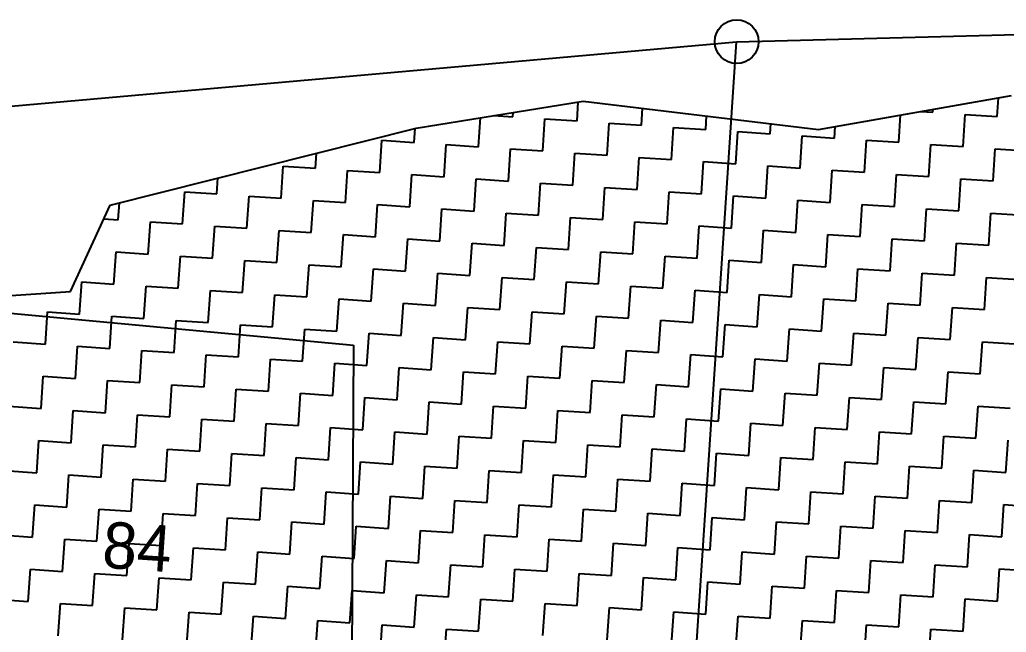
# Model space of a CAD drawing. Header units: metres. Extents: x 286068 to 287358, y 2005630 to 2007098.
# Drawn here: x 286992.5 to 287092, y 2006993.9 to 2007055.7 of the extents above; entities that cross this region are included whole.
import ezdxf
from ezdxf.enums import TextEntityAlignment as Align

# ---------------------------------------------------------------- set-up
doc = ezdxf.new("R2010")
doc.units = ezdxf.units.M
for name, color, linetype in [('POLY_HATCH', 12, 'Continuous'), ('POLY_PARCEL', 6, 'Continuous'), ('TEXT_PARCEL', 7, 'Continuous'), ('V_BOUND_LINE', 7, 'Continuous')]:
    doc.layers.add(name, color=color, linetype=linetype)
doc.styles.add('TEXT_MAP', font='')
doc.styles.get('TEXT_MAP').set_extended_font_data('Kruti Dev 050')

msp = doc.modelspace()

# ---------------------------------------------------------------- linework, layer by layer
msp.add_circle((287064.774, 2007053.481), 2.212)
at = {"layer": 'POLY_HATCH'}
for p, q in [((287032.464, 2007044.775), (287049.301, 2007047.499)), ((287049.301, 2007047.499), (287073.027, 2007044.644)), ((287073.027, 2007044.644), (287092.471, 2007048.048)), ((287001.627, 2007037.006), (287032.464, 2007044.775)), ((286997.633, 2007028.308), (287001.627, 2007037.006)), ((286981.76, 2007027.227), (286997.633, 2007028.308))]:
    msp.add_line(p, q, dxfattribs=at)
at = {"layer": 'POLY_HATCH', "linetype": 'Continuous'}
for p, q in [((287048.692, 2007045.489), (287048.82, 2007047.421)), ((287091.051, 2007045.933), (287091.176, 2007047.821)), ((287055.175, 2007045.059), (287055.29, 2007046.778)), ((287083.324, 2007046.446), (287084.567, 2007046.364)), ((287084.567, 2007046.364), (287084.587, 2007046.668)), ((287038.751, 2007042.893), (287038.946, 2007045.824)), ((287040.315, 2007046.045), (287042.208, 2007045.92)), ((287042.208, 2007045.92), (287042.237, 2007046.356)), ((287045.235, 2007042.463), (287045.45, 2007045.705)), ((287045.45, 2007045.705), (287048.692, 2007045.489)), ((287061.659, 2007044.629), (287061.75, 2007046.001)), ((287081.11, 2007043.337), (287081.293, 2007046.091)), ((287087.594, 2007042.907), (287087.809, 2007046.149)), ((287087.809, 2007046.149), (287091.051, 2007045.933)), ((287032.267, 2007043.324), (287032.362, 2007044.75)), ((287051.718, 2007042.032), (287051.934, 2007045.274)), ((287051.934, 2007045.274), (287055.175, 2007045.059)), ((287058.202, 2007041.602), (287058.417, 2007044.844)), ((287058.417, 2007044.844), (287061.659, 2007044.629)), ((287068.143, 2007044.198), (287068.211, 2007045.223)), ((287074.626, 2007043.768), (287074.704, 2007044.937)), ((287028.81, 2007040.297), (287029.026, 2007043.539)), ((287029.026, 2007043.539), (287032.267, 2007043.324)), ((287064.686, 2007041.171), (287064.901, 2007044.413)), ((287064.901, 2007044.413), (287068.143, 2007044.198)), ((287071.169, 2007040.741), (287071.385, 2007043.983)), ((287071.385, 2007043.983), (287074.626, 2007043.768)), ((287077.653, 2007040.311), (287077.868, 2007043.552)), ((287077.868, 2007043.552), (287081.11, 2007043.337)), ((287035.294, 2007039.866), (287035.509, 2007043.108)), ((287035.509, 2007043.108), (287038.751, 2007042.893)), ((287041.778, 2007039.436), (287041.993, 2007042.678)), ((287041.993, 2007042.678), (287045.235, 2007042.463)), ((287084.137, 2007039.88), (287084.352, 2007043.122)), ((287084.352, 2007043.122), (287087.594, 2007042.907)), ((287090.62, 2007039.45), (287090.836, 2007042.692)), ((287090.836, 2007042.692), (287094.077, 2007042.476)), ((287022.327, 2007040.727), (287022.428, 2007042.247)), ((287048.261, 2007039.006), (287048.477, 2007042.248)), ((287048.477, 2007042.248), (287051.718, 2007042.032)), ((287054.745, 2007038.575), (287054.96, 2007041.817)), ((287054.96, 2007041.817), (287058.202, 2007041.602)), ((287018.87, 2007037.701), (287019.085, 2007040.943)), ((287019.085, 2007040.943), (287022.327, 2007040.727)), ((287025.353, 2007037.27), (287025.569, 2007040.512)), ((287025.569, 2007040.512), (287028.81, 2007040.297)), ((287061.229, 2007038.145), (287061.444, 2007041.387)), ((287061.444, 2007041.387), (287064.686, 2007041.171)), ((287067.712, 2007037.714), (287067.928, 2007040.956)), ((287067.928, 2007040.956), (287071.169, 2007040.741)), ((287074.196, 2007037.284), (287074.411, 2007040.526)), ((287074.411, 2007040.526), (287077.653, 2007040.311)), ((287012.386, 2007038.131), (287012.493, 2007039.743)), ((287031.837, 2007036.84), (287032.052, 2007040.082)), ((287032.052, 2007040.082), (287035.294, 2007039.866)), ((287038.321, 2007036.409), (287038.536, 2007039.651)), ((287038.536, 2007039.651), (287041.778, 2007039.436)), ((287080.68, 2007036.854), (287080.895, 2007040.095)), ((287080.895, 2007040.095), (287084.137, 2007039.88)), ((287087.163, 2007036.423), (287087.379, 2007039.665)), ((287087.379, 2007039.665), (287090.62, 2007039.45)), ((287044.804, 2007035.979), (287045.02, 2007039.221)), ((287045.02, 2007039.221), (287048.261, 2007039.006)), ((287051.288, 2007035.549), (287051.503, 2007038.79)), ((287051.503, 2007038.79), (287054.745, 2007038.575)), ((287008.929, 2007035.104), (287009.144, 2007038.346)), ((287009.144, 2007038.346), (287012.386, 2007038.131)), ((287015.413, 2007034.674), (287015.628, 2007037.916)), ((287015.628, 2007037.916), (287018.87, 2007037.701)), ((287021.896, 2007034.244), (287022.111, 2007037.485)), ((287022.111, 2007037.485), (287025.353, 2007037.27)), ((287057.772, 2007035.118), (287057.987, 2007038.36)), ((287057.987, 2007038.36), (287061.229, 2007038.145)), ((287064.255, 2007034.688), (287064.471, 2007037.93)), ((287064.471, 2007037.93), (287067.712, 2007037.714)), ((287070.739, 2007034.257), (287070.954, 2007037.499)), ((287070.954, 2007037.499), (287074.196, 2007037.284)), ((287002.445, 2007035.535), (287002.559, 2007037.24)), ((287028.38, 2007033.813), (287028.595, 2007037.055)), ((287028.595, 2007037.055), (287031.837, 2007036.84)), ((287034.864, 2007033.383), (287035.079, 2007036.625)), ((287035.079, 2007036.625), (287038.321, 2007036.409)), ((287077.223, 2007033.827), (287077.438, 2007037.069)), ((287077.438, 2007037.069), (287080.68, 2007036.854)), ((287083.706, 2007033.397), (287083.921, 2007036.638)), ((287083.921, 2007036.638), (287087.163, 2007036.423)), ((287000.996, 2007035.631), (287002.445, 2007035.535)), ((287041.347, 2007032.952), (287041.562, 2007036.194)), ((287041.562, 2007036.194), (287044.804, 2007035.979)), ((287047.831, 2007032.522), (287048.046, 2007035.764)), ((287048.046, 2007035.764), (287051.288, 2007035.549)), ((287090.19, 2007032.966), (287090.405, 2007036.208)), ((287090.405, 2007036.208), (287093.647, 2007035.993)), ((287005.472, 2007032.078), (287005.687, 2007035.32)), ((287005.687, 2007035.32), (287008.929, 2007035.104)), ((287011.956, 2007031.647), (287012.171, 2007034.889)), ((287012.171, 2007034.889), (287015.413, 2007034.674)), ((287054.315, 2007032.092), (287054.53, 2007035.333)), ((287054.53, 2007035.333), (287057.772, 2007035.118)), ((287060.798, 2007031.661), (287061.013, 2007034.903)), ((287061.013, 2007034.903), (287064.255, 2007034.688)), ((287018.439, 2007031.217), (287018.654, 2007034.459)), ((287018.654, 2007034.459), (287021.896, 2007034.244)), ((287024.923, 2007030.787), (287025.138, 2007034.028)), ((287025.138, 2007034.028), (287028.38, 2007033.813)), ((287031.407, 2007030.356), (287031.622, 2007033.598)), ((287031.622, 2007033.598), (287034.864, 2007033.383)), ((287067.282, 2007031.231), (287067.497, 2007034.473)), ((287067.497, 2007034.473), (287070.739, 2007034.257)), ((287073.766, 2007030.8), (287073.981, 2007034.042)), ((287073.981, 2007034.042), (287077.223, 2007033.827)), ((287080.249, 2007030.37), (287080.464, 2007033.612)), ((287080.464, 2007033.612), (287083.706, 2007033.397)), ((287037.89, 2007029.926), (287038.105, 2007033.168)), ((287038.105, 2007033.168), (287041.347, 2007032.952)), ((287044.374, 2007029.495), (287044.589, 2007032.737)), ((287044.589, 2007032.737), (287047.831, 2007032.522)), ((287086.733, 2007029.94), (287086.948, 2007033.181)), ((287086.948, 2007033.181), (287090.19, 2007032.966)), ((287002.015, 2007029.051), (287002.23, 2007032.293)), ((287002.23, 2007032.293), (287005.472, 2007032.078)), ((287008.499, 2007028.621), (287008.714, 2007031.863)), ((287008.714, 2007031.863), (287011.956, 2007031.647)), ((287050.858, 2007029.065), (287051.073, 2007032.307)), ((287051.073, 2007032.307), (287054.315, 2007032.092)), ((287057.341, 2007028.635), (287057.556, 2007031.876)), ((287057.556, 2007031.876), (287060.798, 2007031.661)), ((287014.982, 2007028.19), (287015.197, 2007031.432)), ((287015.197, 2007031.432), (287018.439, 2007031.217)), ((287021.466, 2007027.76), (287021.681, 2007031.002)), ((287021.681, 2007031.002), (287024.923, 2007030.787)), ((287027.95, 2007027.33), (287028.165, 2007030.571)), ((287028.165, 2007030.571), (287031.407, 2007030.356)), ((287063.825, 2007028.204), (287064.04, 2007031.446)), ((287064.04, 2007031.446), (287067.282, 2007031.231)), ((287070.309, 2007027.774), (287070.524, 2007031.016)), ((287070.524, 2007031.016), (287073.766, 2007030.8)), ((287076.792, 2007027.343), (287077.007, 2007030.585)), ((287077.007, 2007030.585), (287080.249, 2007030.37)), ((287034.433, 2007026.899), (287034.648, 2007030.141)), ((287034.648, 2007030.141), (287037.89, 2007029.926)), ((287040.917, 2007026.469), (287041.132, 2007029.711)), ((287041.132, 2007029.711), (287044.374, 2007029.495)), ((287083.276, 2007026.913), (287083.491, 2007030.155)), ((287083.491, 2007030.155), (287086.733, 2007029.94)), ((287089.76, 2007026.483), (287089.975, 2007029.724)), ((287089.975, 2007029.724), (287093.217, 2007029.509)), ((286998.558, 2007026.025), (286998.773, 2007029.266)), ((286998.773, 2007029.266), (287002.015, 2007029.051)), ((287005.042, 2007025.594), (287005.257, 2007028.836)), ((287005.257, 2007028.836), (287008.499, 2007028.621)), ((287047.401, 2007026.038), (287047.616, 2007029.28)), ((287047.616, 2007029.28), (287050.858, 2007029.065)), ((287053.884, 2007025.608), (287054.099, 2007028.85)), ((287054.099, 2007028.85), (287057.341, 2007028.635)), ((287011.525, 2007025.164), (287011.74, 2007028.406)), ((287011.74, 2007028.406), (287014.982, 2007028.19)), ((287018.009, 2007024.733), (287018.224, 2007027.975)), ((287018.224, 2007027.975), (287021.466, 2007027.76)), ((287024.492, 2007024.303), (287024.708, 2007027.545)), ((287024.708, 2007027.545), (287027.95, 2007027.33)), ((287060.368, 2007025.178), (287060.583, 2007028.419)), ((287060.583, 2007028.419), (287063.825, 2007028.204)), ((287066.852, 2007024.747), (287067.067, 2007027.989)), ((287067.067, 2007027.989), (287070.309, 2007027.774)), ((287073.335, 2007024.317), (287073.55, 2007027.559)), ((287073.55, 2007027.559), (287076.792, 2007027.343)), ((287030.976, 2007023.873), (287031.191, 2007027.114)), ((287031.191, 2007027.114), (287034.433, 2007026.899)), ((287037.46, 2007023.442), (287037.675, 2007026.684)), ((287037.675, 2007026.684), (287040.917, 2007026.469)), ((287079.819, 2007023.886), (287080.034, 2007027.128)), ((287080.034, 2007027.128), (287083.276, 2007026.913)), ((287086.302, 2007023.456), (287086.518, 2007026.698)), ((287086.518, 2007026.698), (287089.76, 2007026.483)), ((286995.101, 2007022.998), (286995.316, 2007026.24)), ((286995.316, 2007026.24), (286998.558, 2007026.025)), ((287001.584, 2007022.568), (287001.8, 2007025.809)), ((287001.8, 2007025.809), (287005.042, 2007025.594)), ((287043.943, 2007023.012), (287044.159, 2007026.254)), ((287044.159, 2007026.254), (287047.401, 2007026.038)), ((287050.427, 2007022.581), (287050.642, 2007025.823)), ((287050.642, 2007025.823), (287053.884, 2007025.608)), ((287008.068, 2007022.137), (287008.283, 2007025.379)), ((287008.283, 2007025.379), (287011.525, 2007025.164)), ((287014.552, 2007021.707), (287014.767, 2007024.949)), ((287014.767, 2007024.949), (287018.009, 2007024.733)), ((287056.911, 2007022.151), (287057.126, 2007025.393)), ((287057.126, 2007025.393), (287060.368, 2007025.178)), ((287063.394, 2007021.72), (287063.61, 2007024.962)), ((287063.61, 2007024.962), (287066.852, 2007024.747)), ((287021.035, 2007021.276), (287021.251, 2007024.518)), ((287021.251, 2007024.518), (287024.492, 2007024.303)), ((287027.519, 2007020.846), (287027.734, 2007024.088)), ((287027.734, 2007024.088), (287030.976, 2007023.873)), ((287034.003, 2007020.416), (287034.218, 2007023.657)), ((287034.218, 2007023.657), (287037.46, 2007023.442)), ((287069.878, 2007021.29), (287070.093, 2007024.532)), ((287070.093, 2007024.532), (287073.335, 2007024.317)), ((287076.362, 2007020.86), (287076.577, 2007024.102)), ((287076.577, 2007024.102), (287079.819, 2007023.886)), ((287082.845, 2007020.429), (287083.061, 2007023.671)), ((287083.061, 2007023.671), (287086.302, 2007023.456)), ((286991.859, 2007023.213), (286995.101, 2007022.998)), ((286998.127, 2007019.541), (286998.343, 2007022.783)), ((286998.343, 2007022.783), (287001.584, 2007022.568)), ((287040.486, 2007019.985), (287040.702, 2007023.227)), ((287040.702, 2007023.227), (287043.943, 2007023.012)), ((287046.97, 2007019.555), (287047.185, 2007022.797)), ((287047.185, 2007022.797), (287050.427, 2007022.581)), ((287089.329, 2007019.999), (287089.544, 2007023.241)), ((287089.544, 2007023.241), (287092.786, 2007023.025)), ((287004.611, 2007019.111), (287004.826, 2007022.352)), ((287004.826, 2007022.352), (287008.068, 2007022.137)), ((287011.095, 2007018.68), (287011.31, 2007021.922)), ((287011.31, 2007021.922), (287014.552, 2007021.707)), ((287053.454, 2007019.124), (287053.669, 2007022.366)), ((287053.669, 2007022.366), (287056.911, 2007022.151)), ((287059.937, 2007018.694), (287060.153, 2007021.936)), ((287060.153, 2007021.936), (287063.394, 2007021.72)), ((287017.578, 2007018.25), (287017.794, 2007021.492)), ((287017.794, 2007021.492), (287021.035, 2007021.276)), ((287024.062, 2007017.819), (287024.277, 2007021.061)), ((287024.277, 2007021.061), (287027.519, 2007020.846)), ((287030.546, 2007017.389), (287030.761, 2007020.631)), ((287030.761, 2007020.631), (287034.003, 2007020.416)), ((287066.421, 2007018.263), (287066.636, 2007021.505)), ((287066.636, 2007021.505), (287069.878, 2007021.29)), ((287072.905, 2007017.833), (287073.12, 2007021.075)), ((287073.12, 2007021.075), (287076.362, 2007020.86)), ((287079.388, 2007017.403), (287079.604, 2007020.644)), ((287079.604, 2007020.644), (287082.845, 2007020.429)), ((286994.67, 2007016.514), (286994.886, 2007019.756)), ((286994.886, 2007019.756), (286998.127, 2007019.541)), ((287037.029, 2007016.958), (287037.245, 2007020.2)), ((287037.245, 2007020.2), (287040.486, 2007019.985)), ((287043.513, 2007016.528), (287043.728, 2007019.77)), ((287043.728, 2007019.77), (287046.97, 2007019.555)), ((287085.872, 2007016.972), (287086.087, 2007020.214)), ((287086.087, 2007020.214), (287089.329, 2007019.999)), ((287001.154, 2007016.084), (287001.369, 2007019.326)), ((287001.369, 2007019.326), (287004.611, 2007019.111)), ((287007.638, 2007015.653), (287007.853, 2007018.895)), ((287007.853, 2007018.895), (287011.095, 2007018.68)), ((287049.997, 2007016.098), (287050.212, 2007019.339)), ((287050.212, 2007019.339), (287053.454, 2007019.124)), ((287056.48, 2007015.667), (287056.696, 2007018.909)), ((287056.696, 2007018.909), (287059.937, 2007018.694)), ((287014.121, 2007015.223), (287014.337, 2007018.465)), ((287014.337, 2007018.465), (287017.578, 2007018.25)), ((287020.605, 2007014.793), (287020.82, 2007018.035)), ((287020.82, 2007018.035), (287024.062, 2007017.819)), ((287027.089, 2007014.362), (287027.304, 2007017.604)), ((287027.304, 2007017.604), (287030.546, 2007017.389)), ((287062.964, 2007015.237), (287063.179, 2007018.479)), ((287063.179, 2007018.479), (287066.421, 2007018.263)), ((287069.448, 2007014.806), (287069.663, 2007018.048)), ((287069.663, 2007018.048), (287072.905, 2007017.833)), ((287075.931, 2007014.376), (287076.147, 2007017.618)), ((287076.147, 2007017.618), (287079.388, 2007017.403)), ((286991.429, 2007016.73), (286994.67, 2007016.514)), ((287033.572, 2007013.932), (287033.788, 2007017.174)), ((287033.788, 2007017.174), (287037.029, 2007016.958)), ((287040.056, 2007013.501), (287040.271, 2007016.743)), ((287040.271, 2007016.743), (287043.513, 2007016.528)), ((287082.415, 2007013.946), (287082.63, 2007017.187)), ((287082.63, 2007017.187), (287085.872, 2007016.972)), ((287088.899, 2007013.515), (287089.114, 2007016.757)), ((287089.114, 2007016.757), (287092.356, 2007016.542)), ((286997.697, 2007013.057), (286997.912, 2007016.299)), ((286997.912, 2007016.299), (287001.154, 2007016.084)), ((287004.181, 2007012.627), (287004.396, 2007015.869)), ((287004.396, 2007015.869), (287007.638, 2007015.653)), ((287046.54, 2007013.071), (287046.755, 2007016.313)), ((287046.755, 2007016.313), (287049.997, 2007016.098)), ((287053.023, 2007012.641), (287053.239, 2007015.882)), ((287053.239, 2007015.882), (287056.48, 2007015.667)), ((287010.664, 2007012.196), (287010.88, 2007015.438)), ((287010.88, 2007015.438), (287014.121, 2007015.223)), ((287017.148, 2007011.766), (287017.363, 2007015.008)), ((287017.363, 2007015.008), (287020.605, 2007014.793)), ((287059.507, 2007012.21), (287059.722, 2007015.452)), ((287059.722, 2007015.452), (287062.964, 2007015.237)), ((287065.991, 2007011.78), (287066.206, 2007015.022)), ((287066.206, 2007015.022), (287069.448, 2007014.806)), ((287023.632, 2007011.336), (287023.847, 2007014.577)), ((287023.847, 2007014.577), (287027.089, 2007014.362)), ((287030.115, 2007010.905), (287030.331, 2007014.147)), ((287030.331, 2007014.147), (287033.572, 2007013.932)), ((287036.599, 2007010.475), (287036.814, 2007013.717)), ((287036.814, 2007013.717), (287040.056, 2007013.501)), ((287072.474, 2007011.349), (287072.69, 2007014.591)), ((287072.69, 2007014.591), (287075.931, 2007014.376)), ((287078.958, 2007010.919), (287079.173, 2007014.161)), ((287079.173, 2007014.161), (287082.415, 2007013.946)), ((287085.442, 2007010.489), (287085.657, 2007013.73)), ((287085.657, 2007013.73), (287088.899, 2007013.515)), ((286994.24, 2007010.031), (286994.455, 2007013.272)), ((286994.455, 2007013.272), (286997.697, 2007013.057)), ((287000.724, 2007009.6), (287000.939, 2007012.842)), ((287000.939, 2007012.842), (287004.181, 2007012.627)), ((287043.083, 2007010.044), (287043.298, 2007013.286)), ((287043.298, 2007013.286), (287046.54, 2007013.071)), ((287049.566, 2007009.614), (287049.782, 2007012.856)), ((287049.782, 2007012.856), (287053.023, 2007012.641)), ((287091.925, 2007010.058), (287092.141, 2007013.3)), ((287007.207, 2007009.17), (287007.423, 2007012.412)), ((287007.423, 2007012.412), (287010.664, 2007012.196)), ((287013.691, 2007008.739), (287013.906, 2007011.981)), ((287013.906, 2007011.981), (287017.148, 2007011.766)), ((287056.05, 2007009.184), (287056.265, 2007012.425)), ((287056.265, 2007012.425), (287059.507, 2007012.21)), ((287062.534, 2007008.753), (287062.749, 2007011.995)), ((287062.749, 2007011.995), (287065.991, 2007011.78)), ((287020.175, 2007008.309), (287020.39, 2007011.551)), ((287020.39, 2007011.551), (287023.632, 2007011.336)), ((287026.658, 2007007.879), (287026.874, 2007011.12)), ((287026.874, 2007011.12), (287030.115, 2007010.905)), ((287033.142, 2007007.448), (287033.357, 2007010.69)), ((287033.357, 2007010.69), (287036.599, 2007010.475)), ((287069.017, 2007008.323), (287069.233, 2007011.565)), ((287069.233, 2007011.565), (287072.474, 2007011.349)), ((287075.501, 2007007.892), (287075.716, 2007011.134)), ((287075.716, 2007011.134), (287078.958, 2007010.919)), ((287081.985, 2007007.462), (287082.2, 2007010.704)), ((287082.2, 2007010.704), (287085.442, 2007010.489)), ((286990.998, 2007010.246), (286994.24, 2007010.031)), ((286997.267, 2007006.574), (286997.482, 2007009.815)), ((286997.482, 2007009.815), (287000.724, 2007009.6)), ((287039.626, 2007007.018), (287039.841, 2007010.26)), ((287039.841, 2007010.26), (287043.083, 2007010.044)), ((287046.109, 2007006.587), (287046.324, 2007009.829)), ((287046.324, 2007009.829), (287049.566, 2007009.614)), ((287088.468, 2007007.032), (287088.684, 2007010.273)), ((287088.684, 2007010.273), (287091.925, 2007010.058)), ((287003.75, 2007006.143), (287003.965, 2007009.385)), ((287003.965, 2007009.385), (287007.207, 2007009.17)), ((287010.234, 2007005.713), (287010.449, 2007008.955)), ((287010.449, 2007008.955), (287013.691, 2007008.739)), ((287052.593, 2007006.157), (287052.808, 2007009.399)), ((287052.808, 2007009.399), (287056.05, 2007009.184)), ((287059.077, 2007005.727), (287059.292, 2007008.968)), ((287059.292, 2007008.968), (287062.534, 2007008.753)), ((287016.718, 2007005.282), (287016.933, 2007008.524)), ((287016.933, 2007008.524), (287020.175, 2007008.309)), ((287023.201, 2007004.852), (287023.416, 2007008.094)), ((287023.416, 2007008.094), (287026.658, 2007007.879)), ((287029.685, 2007004.422), (287029.9, 2007007.663)), ((287029.9, 2007007.663), (287033.142, 2007007.448)), ((287065.56, 2007005.296), (287065.775, 2007008.538)), ((287065.775, 2007008.538), (287069.017, 2007008.323)), ((287072.044, 2007004.866), (287072.259, 2007008.108)), ((287072.259, 2007008.108), (287075.501, 2007007.892)), ((287078.528, 2007004.435), (287078.743, 2007007.677)), ((287078.743, 2007007.677), (287081.985, 2007007.462)), ((286993.81, 2007003.547), (286994.025, 2007006.789)), ((286994.025, 2007006.789), (286997.267, 2007006.574)), ((287036.169, 2007003.991), (287036.384, 2007007.233)), ((287036.384, 2007007.233), (287039.626, 2007007.018)), ((287042.652, 2007003.561), (287042.867, 2007006.803)), ((287042.867, 2007006.803), (287046.109, 2007006.587)), ((287085.011, 2007004.005), (287085.226, 2007007.247)), ((287085.226, 2007007.247), (287088.468, 2007007.032)), ((287091.495, 2007003.574), (287091.71, 2007006.816)), ((287091.71, 2007006.816), (287094.952, 2007006.601)), ((287000.293, 2007003.117), (287000.508, 2007006.358)), ((287000.508, 2007006.358), (287003.75, 2007006.143)), ((287006.777, 2007002.686), (287006.992, 2007005.928)), ((287006.992, 2007005.928), (287010.234, 2007005.713)), ((287049.136, 2007003.13), (287049.351, 2007006.372)), ((287049.351, 2007006.372), (287052.593, 2007006.157)), ((287055.62, 2007002.7), (287055.835, 2007005.942)), ((287055.835, 2007005.942), (287059.077, 2007005.727)), ((287013.261, 2007002.256), (287013.476, 2007005.498)), ((287013.476, 2007005.498), (287016.718, 2007005.282)), ((287019.744, 2007001.825), (287019.959, 2007005.067)), ((287019.959, 2007005.067), (287023.201, 2007004.852)), ((287062.103, 2007002.27), (287062.318, 2007005.511)), ((287062.318, 2007005.511), (287065.56, 2007005.296)), ((287068.587, 2007001.839), (287068.802, 2007005.081)), ((287068.802, 2007005.081), (287072.044, 2007004.866)), ((286990.568, 2007003.762), (286993.81, 2007003.547)), ((287026.228, 2007001.395), (287026.443, 2007004.637)), ((287026.443, 2007004.637), (287029.685, 2007004.422)), ((287032.712, 2007000.965), (287032.927, 2007004.206)), ((287032.927, 2007004.206), (287036.169, 2007003.991)), ((287039.195, 2007000.534), (287039.41, 2007003.776)), ((287039.41, 2007003.776), (287042.652, 2007003.561)), ((287075.071, 2007001.409), (287075.286, 2007004.651)), ((287075.286, 2007004.651), (287078.528, 2007004.435)), ((287081.554, 2007000.978), (287081.769, 2007004.22)), ((287081.769, 2007004.22), (287085.011, 2007004.005)), ((287088.038, 2007000.548), (287088.253, 2007003.79)), ((287088.253, 2007003.79), (287091.495, 2007003.574)), ((286996.836, 2007000.09), (286997.051, 2007003.332)), ((286997.051, 2007003.332), (287000.293, 2007003.117)), ((287003.32, 2006999.66), (287003.535, 2007002.901)), ((287003.535, 2007002.901), (287006.777, 2007002.686)), ((287045.679, 2007000.104), (287045.894, 2007003.346)), ((287045.894, 2007003.346), (287049.136, 2007003.13)), ((287052.163, 2006999.673), (287052.378, 2007002.915)), ((287052.378, 2007002.915), (287055.62, 2007002.7)), ((287009.804, 2006999.229), (287010.019, 2007002.471)), ((287010.019, 2007002.471), (287013.261, 2007002.256)), ((287016.287, 2006998.799), (287016.502, 2007002.041)), ((287016.502, 2007002.041), (287019.744, 2007001.825)), ((287058.646, 2006999.243), (287058.861, 2007002.485)), ((287058.861, 2007002.485), (287062.103, 2007002.27)), ((287065.13, 2006998.812), (287065.345, 2007002.054)), ((287065.345, 2007002.054), (287068.587, 2007001.839)), ((287022.771, 2006998.368), (287022.986, 2007001.61)), ((287022.986, 2007001.61), (287026.228, 2007001.395)), ((287029.255, 2006997.938), (287029.47, 2007001.18)), ((287029.47, 2007001.18), (287032.712, 2007000.965)), ((287035.738, 2006997.507), (287035.953, 2007000.749)), ((287035.953, 2007000.749), (287039.195, 2007000.534)), ((287071.614, 2006998.382), (287071.829, 2007001.624)), ((287071.829, 2007001.624), (287075.071, 2007001.409)), ((287078.097, 2006997.952), (287078.312, 2007001.193)), ((287078.312, 2007001.193), (287081.554, 2007000.978)), ((287084.581, 2006997.521), (287084.796, 2007000.763)), ((287084.796, 2007000.763), (287088.038, 2007000.548)), ((286993.379, 2006997.063), (286993.594, 2007000.305)), ((286993.594, 2007000.305), (286996.836, 2007000.09)), ((286999.863, 2006996.633), (287000.078, 2006999.875)), ((287000.078, 2006999.875), (287003.32, 2006999.66)), ((287042.222, 2006997.077), (287042.437, 2007000.319)), ((287042.437, 2007000.319), (287045.679, 2007000.104)), ((287048.706, 2006996.647), (287048.921, 2006999.888)), ((287048.921, 2006999.888), (287052.163, 2006999.673)), ((287091.065, 2006997.091), (287091.28, 2007000.333)), ((287091.28, 2007000.333), (287094.522, 2007000.117)), ((287006.346, 2006996.203), (287006.562, 2006999.444)), ((287006.562, 2006999.444), (287009.804, 2006999.229)), ((287012.83, 2006995.772), (287013.045, 2006999.014)), ((287013.045, 2006999.014), (287016.287, 2006998.799)), ((287055.189, 2006996.216), (287055.404, 2006999.458)), ((287055.404, 2006999.458), (287058.646, 2006999.243)), ((287061.673, 2006995.786), (287061.888, 2006999.028)), ((287061.888, 2006999.028), (287065.13, 2006998.812)), ((287019.314, 2006995.342), (287019.529, 2006998.584)), ((287019.529, 2006998.584), (287022.771, 2006998.368)), ((287025.797, 2006994.911), (287026.013, 2006998.153)), ((287026.013, 2006998.153), (287029.255, 2006997.938)), ((287032.281, 2006994.481), (287032.496, 2006997.723)), ((287032.496, 2006997.723), (287035.738, 2006997.507)), ((287068.156, 2006995.355), (287068.372, 2006998.597)), ((287068.372, 2006998.597), (287071.614, 2006998.382)), ((287074.64, 2006994.925), (287074.855, 2006998.167)), ((287074.855, 2006998.167), (287078.097, 2006997.952)), ((287081.124, 2006994.495), (287081.339, 2006997.736)), ((287081.339, 2006997.736), (287084.581, 2006997.521)), ((286990.137, 2006997.279), (286993.379, 2006997.063)), ((286996.406, 2006993.606), (286996.621, 2006996.848)), ((286996.621, 2006996.848), (286999.863, 2006996.633)), ((287038.765, 2006994.05), (287038.98, 2006997.292)), ((287038.98, 2006997.292), (287042.222, 2006997.077)), ((287045.248, 2006993.62), (287045.464, 2006996.862)), ((287045.464, 2006996.862), (287048.706, 2006996.647)), ((287087.607, 2006994.064), (287087.823, 2006997.306)), ((287087.823, 2006997.306), (287091.065, 2006997.091)), ((287002.889, 2006993.176), (287003.105, 2006996.418)), ((287003.105, 2006996.418), (287006.346, 2006996.203)), ((287009.373, 2006992.745), (287009.588, 2006995.987)), ((287009.588, 2006995.987), (287012.83, 2006995.772)), ((287051.732, 2006993.19), (287051.947, 2006996.431)), ((287051.947, 2006996.431), (287055.189, 2006996.216)), ((287058.216, 2006992.759), (287058.431, 2006996.001)), ((287058.431, 2006996.001), (287061.673, 2006995.786)), ((287015.857, 2006992.315), (287016.072, 2006995.557)), ((287016.072, 2006995.557), (287019.314, 2006995.342)), ((287022.34, 2006991.885), (287022.556, 2006995.126)), ((287022.556, 2006995.126), (287025.797, 2006994.911)), ((287064.699, 2006992.329), (287064.915, 2006995.571)), ((287064.915, 2006995.571), (287068.156, 2006995.355)), ((287071.183, 2006991.898), (287071.398, 2006995.14)), ((287071.398, 2006995.14), (287074.64, 2006994.925)), ((287028.824, 2006991.454), (287029.039, 2006994.696)), ((287029.039, 2006994.696), (287032.281, 2006994.481)), ((287035.308, 2006991.024), (287035.523, 2006994.266)), ((287035.523, 2006994.266), (287038.765, 2006994.05)), ((287077.667, 2006991.468), (287077.882, 2006994.71)), ((287077.882, 2006994.71), (287081.124, 2006994.495)), ((287084.15, 2006991.038), (287084.366, 2006994.279)), ((287084.366, 2006994.279), (287087.607, 2006994.064))]:
    msp.add_line(p, q, dxfattribs=at)
at = {"layer": 'POLY_PARCEL'}
for p, q in [((287060.11, 2006983.279), (287064.774, 2007053.481)), ((286983.766, 2007026.853), (287026.166, 2007022.878)), ((287026.166, 2007022.878), (287025.96, 2006984.943))]:
    msp.add_line(p, q, dxfattribs=at)
at = {"layer": 'V_BOUND_LINE'}
for p, q in [((287064.774, 2007053.481), (287108.801, 2007054.605)), ((286962.829, 2007044.433), (287064.774, 2007053.481))]:
    msp.add_line(p, q, dxfattribs=at)

# ---------------------------------------------------------------- texts
at = {"layer": 'TEXT_PARCEL', "style": 'TEXT_MAP'}
msp.add_text('84', height=4.6785, rotation=356.20205, dxfattribs=at).set_placement((287004.365, 2007002.57), align=Align.MIDDLE)

doc.saveas('drawing.dxf')
